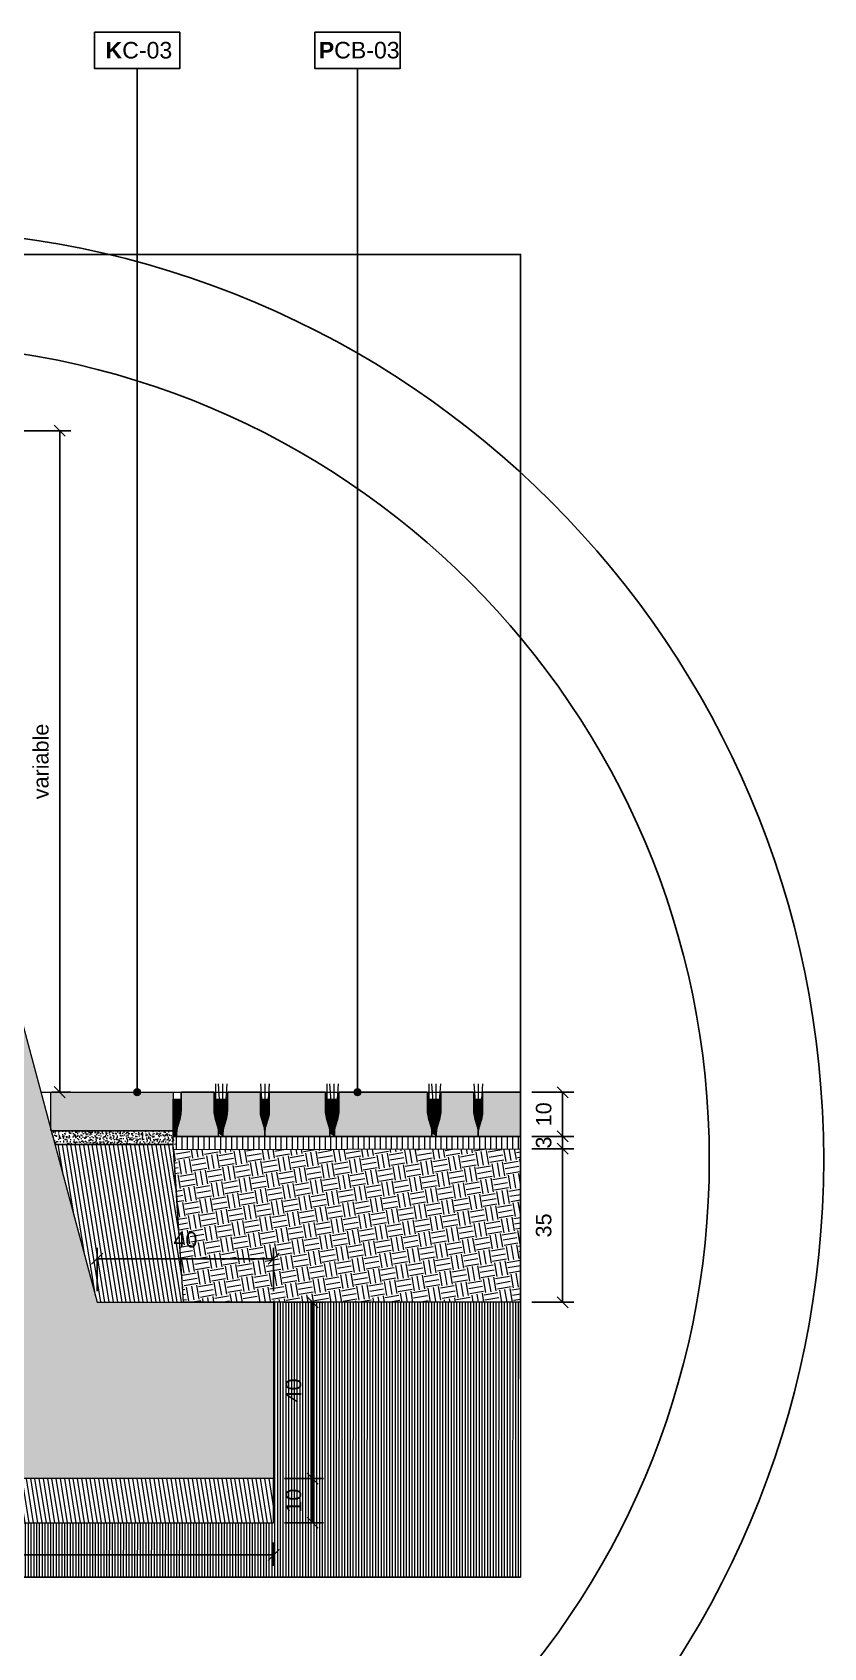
# Model space of a CAD drawing. Header units: metres. Extents: x -325 to 301, y -147 to 149.
# Drawn here: x 59.794 to 61.588, y 86.115 to 89.778 of the extents above; entities that cross this region are included whole.
import ezdxf

# ---------------------------------------------------------------- set-up
doc = ezdxf.new("R2010")
doc.units = ezdxf.units.M
doc.layers.get('Defpoints').update_dxf_attribs({"lineweight": 13})
doc.layers.add('-aux', color=50, linetype='Continuous', plot=False)
doc.layers.add('-AUX-QAD', color=5, linetype='Continuous', plot=False)
doc.layers.add('0-TX-1_25', color=7, linetype='Continuous', true_color=0x3f4f7f)
doc.layers.add('3-TR-paviment fort', color=7, linetype='Continuous', true_color=0xd1d1d1)
for name, color, linetype, lineweight, true_color in [('03-TR-Paviment_05_Open Joint Precast Pavements', 7, 'Continuous', 5, 0xb3b3b3), ('3- TR terra vegetal', 7, 'Continuous', 0, 0xbea68e), ('3-TR sorra granitica', 7, 'Continuous', 0, 0xf2dac9), ('3-TR tot_u', 7, 'Continuous', 5, 0x787878)]:
    doc.layers.add(name, color=color, linetype=linetype, lineweight=lineweight, true_color=true_color)
for name, color, linetype, lineweight in [('1-CM', 7, 'Continuous', 0), ('1-L-GESPA', 64, 'Continuous', 0), ('2-L-secció', 1, 'Continuous', 0), ('3-TR Formigó', 252, 'Continuous', 0), ('3-TR Seleccionat', 44, 'Continuous', 0), ('3-TR Tot-u', 37, 'Continuous', 0)]:
    doc.layers.add(name, color=color, linetype=linetype, lineweight=lineweight)
for name, color, linetype in [('1-L- kodolé', 7, 'Continuous'), ('A-KEYPLAN_HATCH', 7, 'Continuous'), ('A_TEXT_2', 7, 'Continuous')]:
    doc.layers.add(name, color=color, linetype=linetype)
doc.styles.get("Standard").update_dxf_attribs({"font": 'arial.ttf'})
doc.dimstyles.new('ISO-25', dxfattribs={"dimtxt": 0.1, "dimasz": 0.1, "dimexe": 0.1, "dimexo": 0.1, "dimgap": 0.1, "dimtad": 1, "dimdec": 0, "dimlfac": 100, "dimzin": 9, "dimtxsty": 'Standard', "dimblk": 'OBLIQUE', "dimcen": 0.1, "dimadec": 0, "dimazin": 0, "dimtfac": 1, "dimtdec": 0, "dimtmove": 0, "dimatfit": 3, "dimldrblk": 'OBLIQUE', "dimfxl": 1, "dimarcsym": 0})

# ---------------------------------------------------------------- blocks, each defined once
blk = doc.blocks.new('_Oblique')
at = {"color": 0, "lineweight": -2}
blk.add_line((-0.5, -0.5), (0.5, 0.5), dxfattribs=at)
blk = doc.blocks.new('*D1669')
at = {"layer": '0-TX-1_25', "color": 0, "lineweight": -2, "transparency": 16777216}
for p, q in [((59.7562, 88.8743), (59.8812, 88.8743)), ((59.8562, 88.8743), (59.8562, 87.3744)), ((59.8382, 87.3744), (59.8812, 87.3744))]:
    blk.add_line(p, q, dxfattribs=at)
at = {"layer": 'Defpoints', "color": 0, "transparency": 16777216}
for p in [(59.411, 88.8743), (59.8132, 87.3744), (59.8562, 87.3744)]:
    blk.add_point(p, dxfattribs=at)
at = {"layer": '0-TX-1_25', "color": 0, "lineweight": -2, "transparency": 16777216, "xscale": 0.025, "yscale": 0.025, "zscale": 0.025}
for p, rotation in [((59.8562, 88.8743), 90), ((59.8562, 87.3744), 270)]:
    blk.add_blockref('_Oblique', p, dxfattribs=dict(at, rotation=rotation))
at = {"layer": '0-TX-1_25', "color": 0, "transparency": 16777216, "insert": (59.8134, 88.1243), "char_height": 0.035, "attachment_point": 5, "rotation": 90}
blk.add_mtext('variable', dxfattribs=at)
blk = doc.blocks.new('hatch keyplan 2')
at = {"layer": 'A-KEYPLAN_HATCH'}
blk.add_lwpolyline([(0, 0.00548), (0.01287, 0.00548), (0.01287, 0), (0, 0)], close=True, dxfattribs=at)
blk = doc.blocks.new('hatch keyplan')
at = {"layer": 'A-KEYPLAN_HATCH'}
blk.add_blockref('hatch keyplan 2', (1.43058, 0.85215), dxfattribs=at)
blk = doc.blocks.new('K02')
at = {"layer": 'A-KEYPLAN_HATCH'}
blk.add_blockref('hatch keyplan', (-1.43058, -0.85215), dxfattribs=at)
at = {"layer": 'A_TEXT_2', "insert": (-0.0008, 0.00402), "char_height": 0.0025, "attachment_point": 1}
blk.add_mtext_dynamic_manual_height_columns('\\pi0.00244;{\\fArial|b1|i0|c0|p34;K}C-03', width=0.0145619, gutter_width=0.015, heights=[0], dxfattribs=at)
blk = doc.blocks.new('POINT')
at = {"layer": '0-TX-1_25'}
h = blk.add_hatch(dxfattribs=at)
h.set_pattern_fill('ANGLE', color=256)
h.set_pattern_definition([(0, (-83.747, -12.726), (0, 6.985), [5.08, -1.905]), (90, (-83.747, -12.726), (-6.985, 4e-16), [5.08, -1.905])])
edge = h.paths.add_edge_path()
edge.add_arc((0, 0), 0.0075, 0, 360)
h = blk.add_hatch(color=256, dxfattribs=at)
h.dxf.hatch_style = 1
edge = h.paths.add_edge_path()
edge.add_arc((0, 0), 0.0075, 0, 360)
blk.add_circle((0, 0), 0.0075, dxfattribs=at)
blk = doc.blocks.new('*D1670')
at = {"layer": '0-TX-1_25', "color": 0, "lineweight": -2, "transparency": 16777216}
for p, q in [((60.926, 87.2462), (61.0212, 87.2462)), ((60.9962, 86.898), (60.9962, 87.2462)), ((60.926, 86.898), (61.0212, 86.898))]:
    blk.add_line(p, q, dxfattribs=at)
at = {"layer": 'Defpoints', "color": 0, "transparency": 16777216}
for p in [(60.901, 87.2462), (60.9962, 87.2462), (60.901, 86.898)]:
    blk.add_point(p, dxfattribs=at)
at = {"layer": '0-TX-1_25', "color": 0, "lineweight": -2, "transparency": 16777216, "xscale": 0.025, "yscale": 0.025, "zscale": 0.025}
for p, rotation in [((60.9962, 87.2462), 90), ((60.9962, 86.898), 270)]:
    blk.add_blockref('_Oblique', p, dxfattribs=dict(at, rotation=rotation))
at = {"layer": '0-TX-1_25', "color": 0, "transparency": 16777216, "insert": (60.9533, 87.0721), "char_height": 0.035, "attachment_point": 5, "rotation": 90}
blk.add_mtext('35', dxfattribs=at)
blk = doc.blocks.new('*D1671')
at = {"layer": '0-TX-1_25', "color": 0, "lineweight": -2, "transparency": 16777216}
for p, q in [((60.9962, 87.2742), (60.9962, 87.2992)), ((60.926, 87.2742), (61.0212, 87.2742)), ((60.9962, 87.2462), (60.9962, 87.2742)), ((60.926, 87.2462), (61.0212, 87.2462)), ((60.9962, 87.2462), (60.9962, 87.2212))]:
    blk.add_line(p, q, dxfattribs=at)
at = {"layer": 'Defpoints', "color": 0, "transparency": 16777216}
for p in [(60.901, 87.2742), (60.9962, 87.2742), (60.901, 87.2462)]:
    blk.add_point(p, dxfattribs=at)
at = {"layer": '0-TX-1_25', "color": 0, "lineweight": -2, "transparency": 16777216, "xscale": 0.025, "yscale": 0.025, "zscale": 0.025}
for p, rotation in [((60.9962, 87.2742), 270), ((60.9962, 87.2462), 90)]:
    blk.add_blockref('_Oblique', p, dxfattribs=dict(at, rotation=rotation))
at = {"layer": '0-TX-1_25', "color": 0, "transparency": 16777216, "insert": (60.9533, 87.2602), "char_height": 0.035, "attachment_point": 5, "rotation": 90}
blk.add_mtext('3', dxfattribs=at)
blk = doc.blocks.new('*D1672')
at = {"layer": '0-TX-1_25', "color": 0, "lineweight": -2, "transparency": 16777216}
for p, q in [((60.926, 87.3742), (61.0212, 87.3742)), ((60.9962, 87.3742), (60.9962, 87.2742)), ((60.9261, 87.2742), (61.0212, 87.2742))]:
    blk.add_line(p, q, dxfattribs=at)
at = {"layer": 'Defpoints', "color": 0, "transparency": 16777216}
for p in [(60.901, 87.3742), (60.9011, 87.2742), (60.9962, 87.2742)]:
    blk.add_point(p, dxfattribs=at)
at = {"layer": '0-TX-1_25', "color": 0, "lineweight": -2, "transparency": 16777216, "xscale": 0.025, "yscale": 0.025, "zscale": 0.025}
for p, rotation in [((60.9962, 87.3742), 90), ((60.9962, 87.2742), 270)]:
    blk.add_blockref('_Oblique', p, dxfattribs=dict(at, rotation=rotation))
at = {"layer": '0-TX-1_25', "color": 0, "transparency": 16777216, "insert": (60.9533, 87.3242), "char_height": 0.035, "attachment_point": 5, "rotation": 90}
blk.add_mtext('10', dxfattribs=at)
blk = doc.blocks.new('PCB04')
at = {"layer": 'A-KEYPLAN_HATCH'}
blk.add_blockref('hatch keyplan', (-1.42958, -0.85215), dxfattribs=at)
at = {"layer": 'A_TEXT_2', "insert": (0.0002, 0.00403), "char_height": 0.0025, "attachment_point": 1}
blk.add_mtext_dynamic_manual_height_columns('\\pi0.00137;{\\fArial|b1|i0|c0|p34;P}CB-03', width=0.0145619, gutter_width=0.015, heights=[0], dxfattribs=at)
blk = doc.blocks.new('*D2060')
at = {"layer": '0-TX-1_25', "color": 0, "lineweight": -2, "transparency": 16777216}
for p, q in [((60.3659, 86.898), (60.4543, 86.898)), ((60.4293, 86.498), (60.4293, 86.898)), ((60.3659, 86.498), (60.4543, 86.498))]:
    blk.add_line(p, q, dxfattribs=at)
at = {"layer": 'Defpoints', "color": 0, "transparency": 16777216}
for p in [(60.3409, 86.898), (60.4293, 86.898), (60.3409, 86.498)]:
    blk.add_point(p, dxfattribs=at)
at = {"layer": '0-TX-1_25', "color": 0, "lineweight": -2, "transparency": 16777216, "xscale": 0.025, "yscale": 0.025, "zscale": 0.025}
for p, rotation in [((60.4293, 86.898), 90), ((60.4293, 86.498), 270)]:
    blk.add_blockref('_Oblique', p, dxfattribs=dict(at, rotation=rotation))
at = {"layer": '0-TX-1_25', "color": 0, "transparency": 16777216, "insert": (60.3864, 86.698), "char_height": 0.035, "attachment_point": 5, "rotation": 90}
blk.add_mtext('40', dxfattribs=at)
blk = doc.blocks.new('*D2061')
at = {"layer": '0-TX-1_25', "color": 0, "lineweight": -2, "transparency": 16777216}
for p, q in [((59.9409, 86.923), (59.9409, 87.0217)), ((60.3409, 86.923), (60.3409, 87.0217)), ((59.9409, 86.9967), (60.3409, 86.9967))]:
    blk.add_line(p, q, dxfattribs=at)
at = {"layer": 'Defpoints', "color": 0, "transparency": 16777216}
for p in [(60.3409, 86.9967), (59.9409, 86.898), (60.3409, 86.898)]:
    blk.add_point(p, dxfattribs=at)
at = {"layer": '0-TX-1_25', "color": 0, "lineweight": -2, "transparency": 16777216, "xscale": 0.025, "yscale": 0.025, "zscale": 0.025, "rotation": 180}
blk.add_blockref('_Oblique', (59.9409, 86.9967), dxfattribs=at)
at = {"layer": '0-TX-1_25', "color": 0, "lineweight": -2, "transparency": 16777216, "xscale": 0.025, "yscale": 0.025, "zscale": 0.025}
blk.add_blockref('_Oblique', (60.3409, 86.9967), dxfattribs=at)
at = {"layer": '0-TX-1_25', "color": 0, "transparency": 16777216, "insert": (60.1409, 87.0395), "char_height": 0.035, "attachment_point": 5}
blk.add_mtext('40', dxfattribs=at)
blk = doc.blocks.new('*D2101')
at = {"layer": '0-TX-1_25', "color": 0, "lineweight": -2, "transparency": 16777216}
for p, q in [((60.3659, 86.498), (60.4543, 86.498)), ((60.4293, 86.498), (60.4293, 86.398)), ((60.3659, 86.398), (60.4543, 86.398))]:
    blk.add_line(p, q, dxfattribs=at)
at = {"layer": 'Defpoints', "color": 0, "transparency": 16777216}
for p in [(60.3409, 86.498), (60.3409, 86.398), (60.4293, 86.398)]:
    blk.add_point(p, dxfattribs=at)
at = {"layer": '0-TX-1_25', "color": 0, "lineweight": -2, "transparency": 16777216, "xscale": 0.025, "yscale": 0.025, "zscale": 0.025}
for p, rotation in [((60.4293, 86.498), 90), ((60.4293, 86.398), 270)]:
    blk.add_blockref('_Oblique', p, dxfattribs=dict(at, rotation=rotation))
at = {"layer": '0-TX-1_25', "color": 0, "transparency": 16777216, "insert": (60.3864, 86.448), "char_height": 0.035, "attachment_point": 5, "rotation": 90}
blk.add_mtext('10', dxfattribs=at)
blk = doc.blocks.new('*D2728')
at = {"layer": '0-TX-1_25', "color": 0, "lineweight": -2, "transparency": 16777216}
for p, q in [((57.9909, 86.373), (57.9909, 86.2999)), ((60.3409, 86.353), (60.3409, 86.2999)), ((60.3409, 86.3249), (57.9909, 86.3249))]:
    blk.add_line(p, q, dxfattribs=at)
at = {"layer": 'Defpoints', "color": 0, "transparency": 16777216}
for p in [(57.9909, 86.398), (60.3409, 86.378), (57.9909, 86.3249)]:
    blk.add_point(p, dxfattribs=at)
at = {"layer": '0-TX-1_25', "color": 0, "lineweight": -2, "transparency": 16777216, "xscale": 0.025, "yscale": 0.025, "zscale": 0.025, "rotation": 180}
blk.add_blockref('_Oblique', (57.9909, 86.3249), dxfattribs=at)
at = {"layer": '0-TX-1_25', "color": 0, "lineweight": -2, "transparency": 16777216, "xscale": 0.025, "yscale": 0.025, "zscale": 0.025}
blk.add_blockref('_Oblique', (60.3409, 86.3249), dxfattribs=at)
at = {"layer": '0-TX-1_25', "color": 0, "transparency": 16777216, "insert": (59.1659, 86.3677), "char_height": 0.035, "attachment_point": 5}
blk.add_mtext('367', dxfattribs=at)

msp = doc.modelspace()

# ---------------------------------------------------------------- hatches: boundary and pattern name
at = {"layer": '03-TR-Paviment_05_Open Joint Precast Pavements'}
h = msp.add_hatch(color=256, dxfattribs=at)
h.dxf.hatch_style = 1
edge = h.paths.add_edge_path()
edge.add_line((60.1211, 87.2742), (60.1211, 87.2824))
edge.add_arc((60.1695, 87.2824), 0.0484, 164.001, 180, ccw=False)
edge.add_line((60.123, 87.2958), (60.1289, 87.3165))
edge.add_arc((60.074, 87.3323), 0.0571, 344.001, 360)
edge.add_line((60.1311, 87.3323), (60.1311, 87.3734))
edge.add_line((60.1311, 87.3734), (60.1319, 87.3734))
edge.add_line((60.1319, 87.3734), (60.1319, 87.3742))
edge.add_line((60.1319, 87.3742), (60.2052, 87.3742))
edge.add_line((60.2052, 87.3742), (60.2052, 87.3734))
edge.add_line((60.2052, 87.3734), (60.206, 87.3734))
edge.add_line((60.206, 87.3734), (60.206, 87.3323))
edge.add_arc((60.2632, 87.3323), 0.0571, 180, 195.999)
edge.add_line((60.2083, 87.3165), (60.2142, 87.2958))
edge.add_arc((60.1677, 87.2824), 0.0484, 0, 15.999, ccw=False)
edge.add_line((60.2161, 87.2824), (60.2161, 87.2742))
edge.add_line((60.2161, 87.2742), (60.1211, 87.2742))
h = msp.add_hatch(color=256, dxfattribs=at)
h.dxf.hatch_style = 1
edge = h.paths.add_edge_path()
edge.add_line((60.321, 87.2742), (60.321, 87.2824))
edge.add_arc((60.2726, 87.2824), 0.0484, 360, 375.999)
edge.add_line((60.3192, 87.2958), (60.3132, 87.3165))
edge.add_arc((60.3681, 87.3323), 0.0571, 180, 195.999, ccw=False)
edge.add_line((60.311, 87.3323), (60.311, 87.3734))
edge.add_line((60.311, 87.3734), (60.3102, 87.3734))
edge.add_line((60.3102, 87.3734), (60.3102, 87.3742))
edge.add_line((60.3102, 87.3742), (60.2369, 87.3742))
edge.add_line((60.2369, 87.3742), (60.2369, 87.3734))
edge.add_line((60.2369, 87.3734), (60.2361, 87.3734))
edge.add_line((60.2361, 87.3734), (60.2361, 87.3323))
edge.add_arc((60.179, 87.3323), 0.0571, 344.001, 360, ccw=False)
edge.add_line((60.2339, 87.3165), (60.2279, 87.2958))
edge.add_arc((60.2745, 87.2824), 0.0484, 164.001, 180)
edge.add_line((60.2261, 87.2824), (60.2261, 87.2742))
edge.add_line((60.2261, 87.2742), (60.321, 87.2742))
h = msp.add_hatch(color=256, dxfattribs=at)
h.dxf.hatch_style = 1
edge = h.paths.add_edge_path()
edge.add_line((60.321, 87.2742), (60.321, 87.2824))
edge.add_arc((60.3695, 87.2824), 0.0484, 164.001, 180, ccw=False)
edge.add_line((60.3229, 87.2958), (60.3289, 87.3165))
edge.add_arc((60.2739, 87.3323), 0.0571, 344.001, 360)
edge.add_line((60.3311, 87.3323), (60.3311, 87.3734))
edge.add_line((60.3311, 87.3734), (60.3319, 87.3734))
edge.add_line((60.3319, 87.3734), (60.3319, 87.3742))
edge.add_line((60.3319, 87.3742), (60.4577, 87.3742))
edge.add_line((60.4577, 87.3742), (60.4577, 87.3734))
edge.add_line((60.4577, 87.3734), (60.4585, 87.3734))
edge.add_line((60.4585, 87.3734), (60.4585, 87.3323))
edge.add_arc((60.5156, 87.3323), 0.0571, 180, 195.999)
edge.add_line((60.4607, 87.3165), (60.4667, 87.2958))
edge.add_arc((60.4201, 87.2824), 0.0484, 0, 15.999, ccw=False)
edge.add_line((60.4685, 87.2824), (60.4685, 87.2742))
edge.add_line((60.4685, 87.2742), (60.321, 87.2742))
h = msp.add_hatch(color=256, dxfattribs=at)
h.dxf.hatch_style = 1
edge = h.paths.add_edge_path()
edge.add_line((60.6998, 87.2742), (60.6998, 87.2824))
edge.add_arc((60.6514, 87.2824), 0.0484, 0, 15.999)
edge.add_line((60.698, 87.2958), (60.692, 87.3165))
edge.add_arc((60.7469, 87.3323), 0.0571, 180, 195.999, ccw=False)
edge.add_line((60.6898, 87.3323), (60.6898, 87.3734))
edge.add_line((60.6898, 87.3734), (60.689, 87.3734))
edge.add_line((60.689, 87.3734), (60.689, 87.3742))
edge.add_line((60.689, 87.3742), (60.4894, 87.3742))
edge.add_line((60.4894, 87.3742), (60.4894, 87.3734))
edge.add_line((60.4894, 87.3734), (60.4886, 87.3734))
edge.add_line((60.4886, 87.3734), (60.4886, 87.3323))
edge.add_arc((60.4315, 87.3323), 0.0571, -15.999, 0, ccw=False)
edge.add_line((60.4864, 87.3165), (60.4805, 87.2958))
edge.add_arc((60.527, 87.2824), 0.0484, 164.001, 180)
edge.add_line((60.4786, 87.2824), (60.4786, 87.2742))
edge.add_line((60.4786, 87.2742), (60.6998, 87.2742))
h = msp.add_hatch(color=256, dxfattribs=at)
h.dxf.hatch_style = 1
edge = h.paths.add_edge_path()
edge.add_line((60.8048, 87.2742), (60.8048, 87.2824))
edge.add_arc((60.7564, 87.2824), 0.0484, 0, 15.999)
edge.add_line((60.8029, 87.2958), (60.797, 87.3165))
edge.add_arc((60.8519, 87.3323), 0.0571, 180, 195.999, ccw=False)
edge.add_line((60.7948, 87.3323), (60.7948, 87.3734))
edge.add_line((60.7948, 87.3734), (60.794, 87.3734))
edge.add_line((60.794, 87.3734), (60.794, 87.3742))
edge.add_line((60.794, 87.3742), (60.7207, 87.3742))
edge.add_line((60.7207, 87.3742), (60.7207, 87.3734))
edge.add_line((60.7207, 87.3734), (60.7199, 87.3734))
edge.add_line((60.7199, 87.3734), (60.7199, 87.3323))
edge.add_arc((60.6627, 87.3323), 0.0571, -15.999, 0, ccw=False)
edge.add_line((60.7177, 87.3165), (60.7117, 87.2958))
edge.add_arc((60.7583, 87.2824), 0.0484, 164.001, 180)
edge.add_line((60.7098, 87.2824), (60.7098, 87.2742))
edge.add_line((60.7098, 87.2742), (60.8048, 87.2742))
h = msp.add_hatch(color=256, dxfattribs=at)
h.dxf.hatch_style = 1
h.paths.add_polyline_path([(60.8148, 87.3323, -0.069922), (60.8126, 87.3165), (60.8067, 87.2958, 0.112807), (60.8055, 87.2742), (60.901, 87.2742), (60.901, 87.3742), (60.8156, 87.3742), (60.8156, 87.3734)])
at = {"layer": '3- TR terra vegetal'}
h = msp.add_hatch(dxfattribs=at)
h.set_pattern_fill('_USER', color=256, scale=0.0025, angle=-35.6465, style=0, pattern_type=0)
h.set_pattern_definition([(2e-08, (69.5950998, 81.1242254), (-9e-13, 0.0025), [])])
edge = h.paths.add_edge_path()
edge.add_line((60.1211, 87.2742), (60.1131, 87.2742))
edge.add_line((60.1131, 87.2742), (60.1131, 87.3578))
edge.add_line((60.1131, 87.3578), (60.1311, 87.3578))
edge.add_line((60.1311, 87.3578), (60.1311, 87.3323))
edge.add_arc((60.074, 87.3323), 0.0571, 344.001, 360, ccw=False)
edge.add_line((60.1289, 87.3165), (60.123, 87.2958))
edge.add_arc((60.1695, 87.2824), 0.0484, 164.001, 180)
edge.add_line((60.1211, 87.2824), (60.1211, 87.2742))
edge.add_line((60.1211, 87.2742), (60.1131, 87.2742))
h = msp.add_hatch(dxfattribs=at)
h.set_pattern_fill('_USER', color=256, scale=0.0025, angle=-35.6465, style=0, pattern_type=0)
h.set_pattern_definition([(2e-08, (69.7059915, 81.1242254), (-9e-13, 0.0025), [])])
edge = h.paths.add_edge_path()
edge.add_line((60.2161, 87.2742), (60.2261, 87.2742))
edge.add_line((60.2261, 87.2742), (60.2261, 87.2824))
edge.add_arc((60.2745, 87.2824), 0.0484, 164.001, 180, ccw=False)
edge.add_line((60.2279, 87.2958), (60.2339, 87.3165))
edge.add_arc((60.179, 87.3323), 0.0571, 344.001, 360)
edge.add_line((60.2361, 87.3323), (60.2361, 87.3578))
edge.add_line((60.2361, 87.3578), (60.206, 87.3578))
edge.add_line((60.206, 87.3578), (60.206, 87.3323))
edge.add_arc((60.2632, 87.3323), 0.0571, 180, 195.999)
edge.add_line((60.2083, 87.3165), (60.2142, 87.2958))
edge.add_arc((60.1677, 87.2824), 0.0484, 0, 15.999, ccw=False)
edge.add_line((60.2161, 87.2824), (60.2161, 87.2742))
edge.add_line((60.2161, 87.2742), (60.2261, 87.2742))
h = msp.add_hatch(dxfattribs=at)
h.set_pattern_fill('_USER', color=256, scale=0.0025, angle=-35.6465, style=0, pattern_type=0)
h.set_pattern_definition([(2e-08, (69.9059177, 81.1242254), (-9e-13, 0.0025), [])])
edge = h.paths.add_edge_path()
edge.add_line((60.321, 87.2742), (60.321, 87.2824))
edge.add_arc((60.3695, 87.2824), 0.0484, 164.001, 180, ccw=False)
edge.add_line((60.3229, 87.2958), (60.3289, 87.3165))
edge.add_arc((60.2739, 87.3323), 0.0571, 344.001, 360)
edge.add_line((60.3311, 87.3323), (60.3311, 87.3578))
edge.add_line((60.3311, 87.3578), (60.311, 87.3578))
edge.add_line((60.311, 87.3578), (60.311, 87.3323))
edge.add_arc((60.3681, 87.3323), 0.0571, 180, 195.999)
edge.add_line((60.3132, 87.3165), (60.3192, 87.2958))
edge.add_arc((60.2726, 87.2824), 0.0484, 0, 15.999, ccw=False)
edge.add_line((60.321, 87.2824), (60.321, 87.2742))
h = msp.add_hatch(dxfattribs=at)
h.set_pattern_fill('_USER', color=256, scale=0.0025, angle=-35.6465, style=0, pattern_type=0)
h.set_pattern_definition([(2e-08, (69.9584457, 81.1242254), (-9e-13, 0.0025), [])])
edge = h.paths.add_edge_path()
edge.add_line((60.4685, 87.2742), (60.4785, 87.2742))
edge.add_line((60.4785, 87.2742), (60.4785, 87.2824))
edge.add_arc((60.5269, 87.2824), 0.0484, 164.001, 180, ccw=False)
edge.add_line((60.4804, 87.2958), (60.4864, 87.3165))
edge.add_arc((60.4314, 87.3323), 0.0571, 344.001, 360)
edge.add_line((60.4886, 87.3323), (60.4886, 87.3578))
edge.add_line((60.4886, 87.3578), (60.4585, 87.3578))
edge.add_line((60.4585, 87.3578), (60.4585, 87.3323))
edge.add_arc((60.5156, 87.3323), 0.0571, 180, 195.999)
edge.add_line((60.4607, 87.3165), (60.4667, 87.2958))
edge.add_arc((60.4201, 87.2824), 0.0484, 0, 15.999, ccw=False)
edge.add_line((60.4685, 87.2824), (60.4685, 87.2742))
edge.add_line((60.4685, 87.2742), (60.4785, 87.2742))
h = msp.add_hatch(dxfattribs=at)
h.set_pattern_fill('_USER', color=256, scale=0.0025, angle=-35.6465, style=0, pattern_type=0)
h.set_pattern_definition([(2e-08, (70.1897534, 81.1242254), (-9e-13, 0.0025), [])])
edge = h.paths.add_edge_path()
edge.add_line((60.6998, 87.2742), (60.7098, 87.2742))
edge.add_line((60.7098, 87.2742), (60.7098, 87.2824))
edge.add_arc((60.7583, 87.2824), 0.0484, 164.001, 180, ccw=False)
edge.add_line((60.7117, 87.2958), (60.7177, 87.3165))
edge.add_arc((60.6627, 87.3323), 0.0571, 344.001, 360)
edge.add_line((60.7199, 87.3323), (60.7199, 87.3578))
edge.add_line((60.7199, 87.3578), (60.6898, 87.3578))
edge.add_line((60.6898, 87.3578), (60.6898, 87.3323))
edge.add_arc((60.7469, 87.3323), 0.0571, 180, 195.999)
edge.add_line((60.692, 87.3165), (60.698, 87.2958))
edge.add_arc((60.6514, 87.2824), 0.0484, 0, 15.999, ccw=False)
edge.add_line((60.6998, 87.2824), (60.6998, 87.2742))
edge.add_line((60.6998, 87.2742), (60.7098, 87.2742))
h = msp.add_hatch(dxfattribs=at)
h.set_pattern_fill('_USER', color=256, scale=0.0025, angle=-35.6465, style=0, pattern_type=0)
h.set_pattern_definition([(2e-08, (70.3896795, 81.1242254), (-9e-13, 0.0025), [])])
edge = h.paths.add_edge_path()
edge.add_line((60.8048, 87.2742), (60.8048, 87.2824))
edge.add_arc((60.8532, 87.2824), 0.0484, 164.001, 180, ccw=False)
edge.add_line((60.8067, 87.2958), (60.8126, 87.3165))
edge.add_arc((60.7577, 87.3323), 0.0571, 344.001, 360)
edge.add_line((60.8148, 87.3323), (60.8148, 87.3578))
edge.add_line((60.8148, 87.3578), (60.7948, 87.3578))
edge.add_line((60.7948, 87.3578), (60.7948, 87.3323))
edge.add_arc((60.8519, 87.3323), 0.0571, 180, 195.999)
edge.add_line((60.797, 87.3165), (60.8029, 87.2958))
edge.add_arc((60.7564, 87.2824), 0.0484, 0, 15.999, ccw=False)
edge.add_line((60.8048, 87.2824), (60.8048, 87.2742))
at = {"layer": '3-TR Formigó'}
h = msp.add_hatch(dxfattribs=at)
h.set_pattern_fill('ANSI31', color=256, scale=0.003, angle=234.1752, style=0)
h.set_pattern_definition([(279.1752, (60.25632, 86.96647), (0.00940313, 0.0015188), [])])
h.paths.add_polyline_path([(59.845, 87.2555), (59.9409, 86.898), (60.1369, 86.898), (60.1129, 87.2555)])
h = msp.add_hatch(dxfattribs=at)
h.set_pattern_fill('ANSI31', color=256, scale=0.003, angle=234.1752)
h.set_pattern_definition([(279.175244, (-151.425042, 42.718953), (0.00940313004, 0.0015188056), [])])
h.paths.add_polyline_path([(60.3438, 86.398), (60.3379, 86.498), (57.9909, 86.498), (57.9909, 86.398)])
at = {"layer": '3-TR Seleccionat'}
h = msp.add_hatch(dxfattribs=at)
h.set_pattern_fill('ANSI31', color=256, scale=0.002, angle=45, style=0)
h.set_pattern_definition([(90, (-441016.37114, -650749.6431705), (-0.00635, 1e-18), [])])
h.paths.add_polyline_path([(58.0562, 88.3743), (57.9023, 88.3743), (57.901, 86.2743), (60.901, 86.2743), (60.901, 86.8977), (60.3409, 86.898), (60.3409, 86.398), (57.9909, 86.398), (57.9909, 86.8977), (58.611, 86.8977)])
at = {"layer": '3-TR sorra granitica'}
h = msp.add_hatch(dxfattribs=at)
h.set_pattern_fill('LINE', color=256, scale=0.1, angle=54.3535, style=0)
h.set_pattern_definition([(90, (85.48341, 295.060855), (-0.0125, -5e-12), [])])
h.paths.add_polyline_path([(60.901, 87.2462), (60.901, 87.2742), (60.1129, 87.2712), (60.1137, 87.2442)])
at = {"layer": '3-TR Tot-u'}
h = msp.add_hatch(dxfattribs=at)
h.set_pattern_fill('EARTH', color=256, scale=0.005, angle=-80.3021, style=0)
h.set_pattern_definition([(279.698, (60.028243, 86.848525), (0.0366447, -0.0259479), [0.03175, -0.03175]), (279.698, (60.03998, 86.85053), (0.0366447, -0.0259479), [0.03175, -0.03175]), (279.698, (60.051716, 86.852536), (0.0366447, -0.0259479), [0.03175, -0.03175]), (9.698, (60.056296, 86.849293), (0.0259479, 0.0366447), [0.03175, -0.03175]), (9.698, (60.058302, 86.837557), (0.0259479, 0.0366447), [0.03175, -0.03175]), (9.698, (60.060307, 86.82582), (0.0259479, 0.0366447), [0.03175, -0.03175])])
h.paths.add_polyline_path([(60.901, 86.898), (60.901, 87.2462), (60.1137, 87.2442), (60.1369, 86.898)])
at = {"layer": '3-TR tot_u'}
h = msp.add_hatch(dxfattribs=at)
h.set_pattern_fill('AR-CONC', color=256, scale=0.00025, angle=90.5873)
h.set_pattern_definition([(140.58726, (35.82809, 7.308934), (0.003517739, 0.045584617), [0.0047625, -0.0523875]), (85.58726, (35.82809, 7.308934), (-0.047671396, -0.00929995), [0.00381, -0.041910146]), (191.038706, (35.828383, 7.312733), (-0.044153655, 0.036284667), [0.004047502, -0.04452256]), (136.77146, (35.81539, 7.308804), (0.009815427, 0.06787393), [0.00714375, -0.07858125]), (187.22282, (35.81621, 7.31446), (-0.0624616, 0.05871392), [0.006071256, -0.0667839]), (81.77141, (35.81539, 7.308804), (-0.0624616, 0.05871392), [0.00571499, -0.062864933]), (111.58726, (35.8185, 7.315186), (0.025176465, 0.038163648), [0.0047625, -0.0523875]), (56.58726, (35.8185, 7.315186), (-0.046202932, 0.01497774), [0.00381, -0.04191]), (162.038706, (35.8206, 7.318366), (-0.021026467, 0.053141386), [0.004047502, -0.044522484]), (128.08726, (35.82809, 7.308934), (-0.0211455635, 0.0005554494), [0, -0.041402, 0, -0.042545, 0, -0.04206875]), (98.08726, (35.82809, 7.308934), (-0.0252150445, 0.016447339), [0, -0.024257, 0, -0.0404495, 0, -0.01603375]), (58.08726, (35.828235, 7.294774), (0.0010846783, 0.0339105474), [0, -0.015875, 0, -0.04953, 0, -0.0657225]), (48.08726, (35.8283, 7.288425), (-0.00673585, 0.036965198), [0, -0.0206375, 0, -0.032893, 0, -0.0466725])])
h.paths.add_polyline_path([(59.111, 88.8743), (59.111, 86.8977), (57.9909, 86.8977), (57.9909, 86.498), (60.3409, 86.498), (60.3409, 86.898), (59.9409, 86.898), (59.5803, 88.2428), (59.411, 88.8743)])
h = msp.add_hatch(dxfattribs=at)
h.set_pattern_fill('AR-CONC', color=256, scale=9e-05, angle=90.2664)
h.set_pattern_definition([(140.266414, (-23.625703, 64.460246), (0.0013582613, 0.0164031132), [0.0017145, -0.0188595]), (85.266414, (-23.625703, 64.460246), (-0.0171801815, -0.0032518273), [0.0013716, -0.0150876526]), (190.71786, (-23.62559, 64.461613), (-0.0158219194, 0.0131512858), [0.0014571008, -0.016028122]), (136.450614, (-23.630275, 64.460225), (0.003670327, 0.024414444), [0.00257175, -0.02828925]), (186.901972, (-23.62997, 64.46226), (-0.0223674596, 0.021262598), [0.002185652, -0.024042205]), (81.450565, (-23.630275, 64.460225), (-0.0223674596, 0.021262598), [0.002057397, -0.022631376]), (111.266414, (-23.629143, 64.462516), (0.0091403206, 0.0136879438), [0.0017145, -0.0188595]), (56.266414, (-23.629143, 64.462516), (-0.0166026007, 0.0054850432), [0.0013716, -0.0150876]), (161.71786, (-23.628381, 64.463657), (-0.0074622802, 0.019172987), [0.0014571008, -0.0160280944]), (127.766414, (-23.6257034, 64.460246), (-0.00761116375, 0.0002425866), [0, -0.01490472, 0, -0.0153162, 0, -0.01514475]), (97.766414, (-23.625703, 64.460246), (-0.009044117, 0.0059717809), [0, -0.00873252, 0, -0.01456182, 0, -0.00577215]), (57.766414, (-23.6256797, 64.4551484), (0.0004588393, 0.012205419), [0, -0.005715, 0, -0.0178308, 0, -0.0236601]), (47.766414, (-23.625669, 64.452862), (-0.0023503487, 0.0133208417), [0, -0.0074295, 0, -0.01184148, 0, -0.0168021])])
h.paths.add_polyline_path([(59.8366, 87.2868), (59.845, 87.2555), (60.119, 87.2555), (60.1129, 87.2868)])
at = {"layer": '3-TR-paviment fort'}
msp.add_hatch(color=256, dxfattribs=at).paths.add_polyline_path([(60.1132, 87.3742), (60.1132, 87.287), (59.836, 87.2871), (59.836, 87.3743)])

# ---------------------------------------------------------------- linework, layer by layer
at = {"layer": '-aux'}
for points in [[(57.901, 86.7243), (57.901, 89.2743), (60.901, 89.2743), (60.901, 86.7243)], [(57.901, 86.2743), (60.901, 86.2743)]]:
    msp.add_lwpolyline(points, dxfattribs=at)
for points in [[(60.1211, 87.2742), (60.1131, 87.2742), (60.1131, 87.3578), (60.1311, 87.3578), (60.1311, 87.3323, -0.069923), (60.1289, 87.3165), (60.123, 87.2958, 0.069923), (60.1211, 87.2824), (60.1211, 87.2742), (60.1131, 87.2742)], [(60.2161, 87.2742), (60.2261, 87.2742), (60.2261, 87.2824, -0.069923), (60.2279, 87.2958), (60.2339, 87.3165, 0.069923), (60.2361, 87.3323), (60.2361, 87.3578), (60.206, 87.3578), (60.206, 87.3323, 0.069923), (60.2083, 87.3165), (60.2142, 87.2958, -0.069923), (60.2161, 87.2824), (60.2161, 87.2742), (60.2261, 87.2742)], [(60.321, 87.2742), (60.321, 87.2742), (60.321, 87.2824, -0.069923), (60.3229, 87.2958), (60.3289, 87.3165, 0.069923), (60.3311, 87.3323), (60.3311, 87.3578), (60.311, 87.3578), (60.311, 87.3323, 0.069923), (60.3132, 87.3165), (60.3192, 87.2958, -0.069923), (60.321, 87.2824), (60.321, 87.2742), (60.321, 87.2742)], [(60.4685, 87.2742), (60.4785, 87.2742), (60.4785, 87.2824, -0.069923), (60.4804, 87.2958), (60.4864, 87.3165, 0.069923), (60.4886, 87.3323), (60.4886, 87.3578), (60.4585, 87.3578), (60.4585, 87.3323, 0.069923), (60.4607, 87.3165), (60.4667, 87.2958, -0.069923), (60.4685, 87.2824), (60.4685, 87.2742), (60.4785, 87.2742)], [(60.6998, 87.2742), (60.7098, 87.2742), (60.7098, 87.2824, -0.069923), (60.7117, 87.2958), (60.7177, 87.3165, 0.069923), (60.7199, 87.3323), (60.7199, 87.3578), (60.6898, 87.3578), (60.6898, 87.3323, 0.069923), (60.692, 87.3165), (60.698, 87.2958, -0.069923), (60.6998, 87.2824), (60.6998, 87.2742), (60.7098, 87.2742)], [(60.8048, 87.2742), (60.8048, 87.2742), (60.8048, 87.2824, -0.069923), (60.8067, 87.2958), (60.8126, 87.3165, 0.069923), (60.8148, 87.3323), (60.8148, 87.3578), (60.7948, 87.3578), (60.7948, 87.3323, 0.069923), (60.797, 87.3165), (60.8029, 87.2958, -0.069923), (60.8048, 87.2824), (60.8048, 87.2742), (60.8048, 87.2742)]]:
    msp.add_lwpolyline(points, format="xyb", dxfattribs=at)
at = {"layer": '-AUX-QAD'}
for radius in [2.1094, 1.85]:
    msp.add_circle((59.4786, 87.2217), radius, dxfattribs=at)
at = {"layer": '0-TX-1_25'}
for points in [[(60.0315, 87.3742), (60.0318, 89.6957)], [(60.5312, 89.6957), (60.5312, 87.3743)]]:
    msp.add_lwpolyline(points, dxfattribs=at)
at = {"layer": '1-CM'}
for p in [(60.1131, 87.2442), (60.1137, 87.2443)]:
    msp.add_line(p, (60.901, 87.2462), dxfattribs=at)
for points in [[(59.9409, 86.898), (60.3409, 86.898), (60.3409, 86.498), (57.9909, 86.498), (57.9909, 86.8977), (59.111, 86.8977), (59.111, 88.8743), (59.411, 88.8743), (59.9409, 86.898)], [(59.8132, 87.3743), (60.901, 87.3743)], [(59.8366, 87.287), (60.1129, 87.2865)], [(59.845, 87.2555), (60.1129, 87.2556), (60.1129, 87.2868), (59.8366, 87.2868)], [(60.1131, 87.2442), (60.1132, 87.2742)], [(59.9409, 86.898), (60.1369, 86.898), (60.1129, 87.2555), (59.845, 87.2555)], [(60.1131, 87.2442), (60.1235, 87.098)], [(60.901, 86.898), (60.1369, 86.898), (60.1235, 87.098)], [(59.9409, 86.898), (60.3409, 86.898), (60.3409, 86.498), (57.9909, 86.498), (57.9909, 86.8977), (59.111, 86.8977)], [(60.901, 86.898), (60.1369, 86.898)]]:
    msp.add_lwpolyline(points, dxfattribs=at)
for points in [[(60.1132, 87.3742), (60.1132, 87.287), (59.836, 87.2871), (59.836, 87.3743)], [(57.9909, 86.498), (57.9909, 86.398), (60.3409, 86.398), (60.3409, 86.498)]]:
    msp.add_lwpolyline(points, close=True, dxfattribs=at)
at = {"layer": '1-L- kodolé'}
for points in [[(60.1211, 87.2742), (60.1211, 87.2824, -0.069923), (60.123, 87.2958), (60.1289, 87.3165, 0.069923), (60.1311, 87.3323), (60.1311, 87.3734), (60.1319, 87.3734), (60.1319, 87.3742), (60.2052, 87.3742), (60.2052, 87.3734), (60.206, 87.3734), (60.206, 87.3323, 0.069923), (60.2083, 87.3165), (60.2142, 87.2958, -0.069923), (60.2161, 87.2824), (60.2161, 87.2742)], [(60.321, 87.2742), (60.321, 87.2824, 0.069923), (60.3192, 87.2958), (60.3132, 87.3165, -0.069923), (60.311, 87.3323), (60.311, 87.3734), (60.3102, 87.3734), (60.3102, 87.3742), (60.2369, 87.3742), (60.2369, 87.3734), (60.2361, 87.3734), (60.2361, 87.3323, -0.069923), (60.2339, 87.3165), (60.2279, 87.2958, 0.069923), (60.2261, 87.2824), (60.2261, 87.2742)], [(60.321, 87.2742), (60.321, 87.2824, -0.069923), (60.3229, 87.2958), (60.3289, 87.3165, 0.069923), (60.3311, 87.3323), (60.3311, 87.3734), (60.3319, 87.3734), (60.3319, 87.3742), (60.4577, 87.3742), (60.4577, 87.3734), (60.4585, 87.3734), (60.4585, 87.3323, 0.069923), (60.4607, 87.3165), (60.4667, 87.2958, -0.069923), (60.4685, 87.2824), (60.4685, 87.2742)], [(60.6998, 87.2742), (60.6998, 87.2824, 0.069923), (60.698, 87.2958), (60.692, 87.3165, -0.069923), (60.6898, 87.3323), (60.6898, 87.3734), (60.689, 87.3734), (60.689, 87.3742), (60.4894, 87.3742), (60.4894, 87.3734), (60.4886, 87.3734), (60.4886, 87.3323, -0.069923), (60.4864, 87.3165), (60.4805, 87.2958, 0.069923), (60.4786, 87.2824), (60.4786, 87.2742)], [(60.8048, 87.2742), (60.8048, 87.2824, 0.069923), (60.8029, 87.2958), (60.797, 87.3165, -0.069923), (60.7948, 87.3323), (60.7948, 87.3734), (60.794, 87.3734), (60.794, 87.3742), (60.7207, 87.3742), (60.7207, 87.3734), (60.7199, 87.3734), (60.7199, 87.3323, -0.069923), (60.7177, 87.3165), (60.7117, 87.2958, 0.069923), (60.7098, 87.2824), (60.7098, 87.2742)]]:
    msp.add_lwpolyline(points, format="xyb", close=True, dxfattribs=at)
msp.add_lwpolyline([(60.901, 87.3742), (60.8156, 87.3742), (60.8156, 87.3734), (60.8148, 87.3734), (60.8148, 87.3323, -0.069923), (60.8126, 87.3165), (60.8067, 87.2958, 0.069923), (60.8048, 87.2824), (60.8048, 87.2742), (60.901, 87.2742)], format="xyb", dxfattribs=at)
at = {"layer": '1-L-GESPA'}
for points in [[(60.2091, 87.3934), (60.2091, 87.3235)], [(60.2151, 87.3934), (60.2201, 87.3235)], [(60.2251, 87.3934), (60.2251, 87.3235)], [(60.2351, 87.3934), (60.2301, 87.3235)], [(60.311, 87.3933), (60.316, 87.3234)], [(60.321, 87.3933), (60.321, 87.3234)], [(60.331, 87.3933), (60.326, 87.3234)], [(60.4616, 87.3934), (60.4616, 87.3235)], [(60.4676, 87.3934), (60.4726, 87.3235)], [(60.4776, 87.3934), (60.4776, 87.3235)], [(60.4876, 87.3934), (60.4826, 87.3235)], [(60.6929, 87.3934), (60.6929, 87.3235)], [(60.6989, 87.3934), (60.7039, 87.3235)], [(60.7089, 87.3934), (60.7089, 87.3235)], [(60.7189, 87.3934), (60.7139, 87.3235)], [(60.7948, 87.3933), (60.7998, 87.3234)], [(60.8048, 87.3933), (60.8048, 87.3234)], [(60.8148, 87.3933), (60.8098, 87.3234)]]:
    msp.add_lwpolyline(points, dxfattribs=at)
at = {"layer": '2-L-secció'}
msp.add_lwpolyline([(60.901, 87.3742), (60.901, 86.2743)], dxfattribs=at)

# ---------------------------------------------------------------- block references
at = {"color": 244, "true_color": 0x991b1e, "xscale": 14.99999999999007, "yscale": 14.99999999999007, "zscale": 14.99999999999007}
msp.add_blockref('K02', (59.9352, 89.6957), dxfattribs=at)
at = {"layer": '0-TX-1_25', "xscale": 15, "yscale": 15, "zscale": 15}
msp.add_blockref('PCB04', (60.4197, 89.6957), dxfattribs=at)
at = {"layer": '0-TX-1_25'}
for p in [(60.0315, 87.3742), (60.5312, 87.3742)]:
    msp.add_blockref('POINT', p, dxfattribs=at)

# ---------------------------------------------------------------- dimensions: what is measured, and where the dimension line sits
dim = msp.add_linear_dim(base=(59.8562, 87.3744), p1=(59.411, 88.8743), p2=(59.8132, 87.3744), angle=90, text='variable', dimstyle='ISO-25', override={"dimtxt": 0.035, "dimasz": 0.025, "dimexe": 0.025, "dimexo": 0.025, "dimgap": 0.025, "dimblk1": 'Oblique', "dimblk2": 'Oblique', "dimsah": 1, "dimfxl": 0.1, "dimfxlon": 1, "dimarcsym": 1}, dxfattribs=at)
dim.commit()
dim.dimension.update_dxf_attribs({"geometry": '*D1669', "text_midpoint": (59.8134, 88.1243)})
for base, p1, p2, picture, middle in [((60.9962, 87.2742), (60.901, 87.3742), (60.9011, 87.2742), '*D1672', (60.9533, 87.3242)), ((60.9962, 87.2462), (60.901, 86.898), (60.901, 87.2462), '*D1670', (60.9533, 87.0721)), ((60.4293, 86.898), (60.3409, 86.498), (60.3409, 86.898), '*D2060', (60.3864, 86.698)), ((60.4293, 86.398), (60.3409, 86.498), (60.3409, 86.398), '*D2101', (60.3864, 86.448))]:
    dim = msp.add_linear_dim(base=base, p1=p1, p2=p2, angle=90, dimstyle='ISO-25', override={"dimtxt": 0.035, "dimasz": 0.025, "dimexe": 0.025, "dimexo": 0.025, "dimgap": 0.025, "dimblk1": 'Oblique', "dimblk2": 'Oblique', "dimsah": 1, "dimfxl": 0.1, "dimfxlon": 1, "dimarcsym": 1}, dxfattribs=at)
    dim.commit()
    dim.dimension.update_dxf_attribs({"geometry": picture, "text_midpoint": middle})
dim = msp.add_linear_dim(base=(60.9962, 87.2742), p1=(60.901, 87.2462), p2=(60.901, 87.2742), angle=90, dimstyle='ISO-25', override={"dimtxt": 0.035, "dimasz": 0.025, "dimexe": 0.025, "dimexo": 0.025, "dimgap": 0.025, "dimblk1": 'Oblique', "dimblk2": 'Oblique', "dimsah": 1, "dimfxl": 0.1, "dimfxlon": 1, "dimarcsym": 1}, dxfattribs=at)
dim.commit()
dim.dimension.update_dxf_attribs({"geometry": '*D1671', "text_midpoint": (60.9962, 87.2602), "dimtype": 160})
dim = msp.add_linear_dim(base=(60.3409, 86.9967), p1=(59.9409, 86.898), p2=(60.3409, 86.898), dimstyle='ISO-25', override={"dimtxt": 0.035, "dimasz": 0.025, "dimexe": 0.025, "dimexo": 0.025, "dimgap": 0.025, "dimblk1": 'Oblique', "dimblk2": 'Oblique', "dimsah": 1, "dimfxl": 0.1, "dimfxlon": 1, "dimarcsym": 1}, dxfattribs=at)
dim.commit()
dim.dimension.update_dxf_attribs({"geometry": '*D2061', "text_midpoint": (60.1409, 87.0395)})
dim = msp.add_linear_dim(base=(57.9909, 86.3249), p1=(60.3409, 86.378), p2=(57.9909, 86.398), text='367', dimstyle='ISO-25', override={"dimtxt": 0.035, "dimasz": 0.025, "dimexe": 0.025, "dimexo": 0.025, "dimgap": 0.025, "dimblk1": 'Oblique', "dimblk2": 'Oblique', "dimsah": 1, "dimfxl": 0.1, "dimfxlon": 1, "dimarcsym": 1}, dxfattribs=at)
dim.commit()
dim.dimension.update_dxf_attribs({"geometry": '*D2728', "text_midpoint": (59.1659, 86.3677)})

doc.saveas('drawing.dxf')
